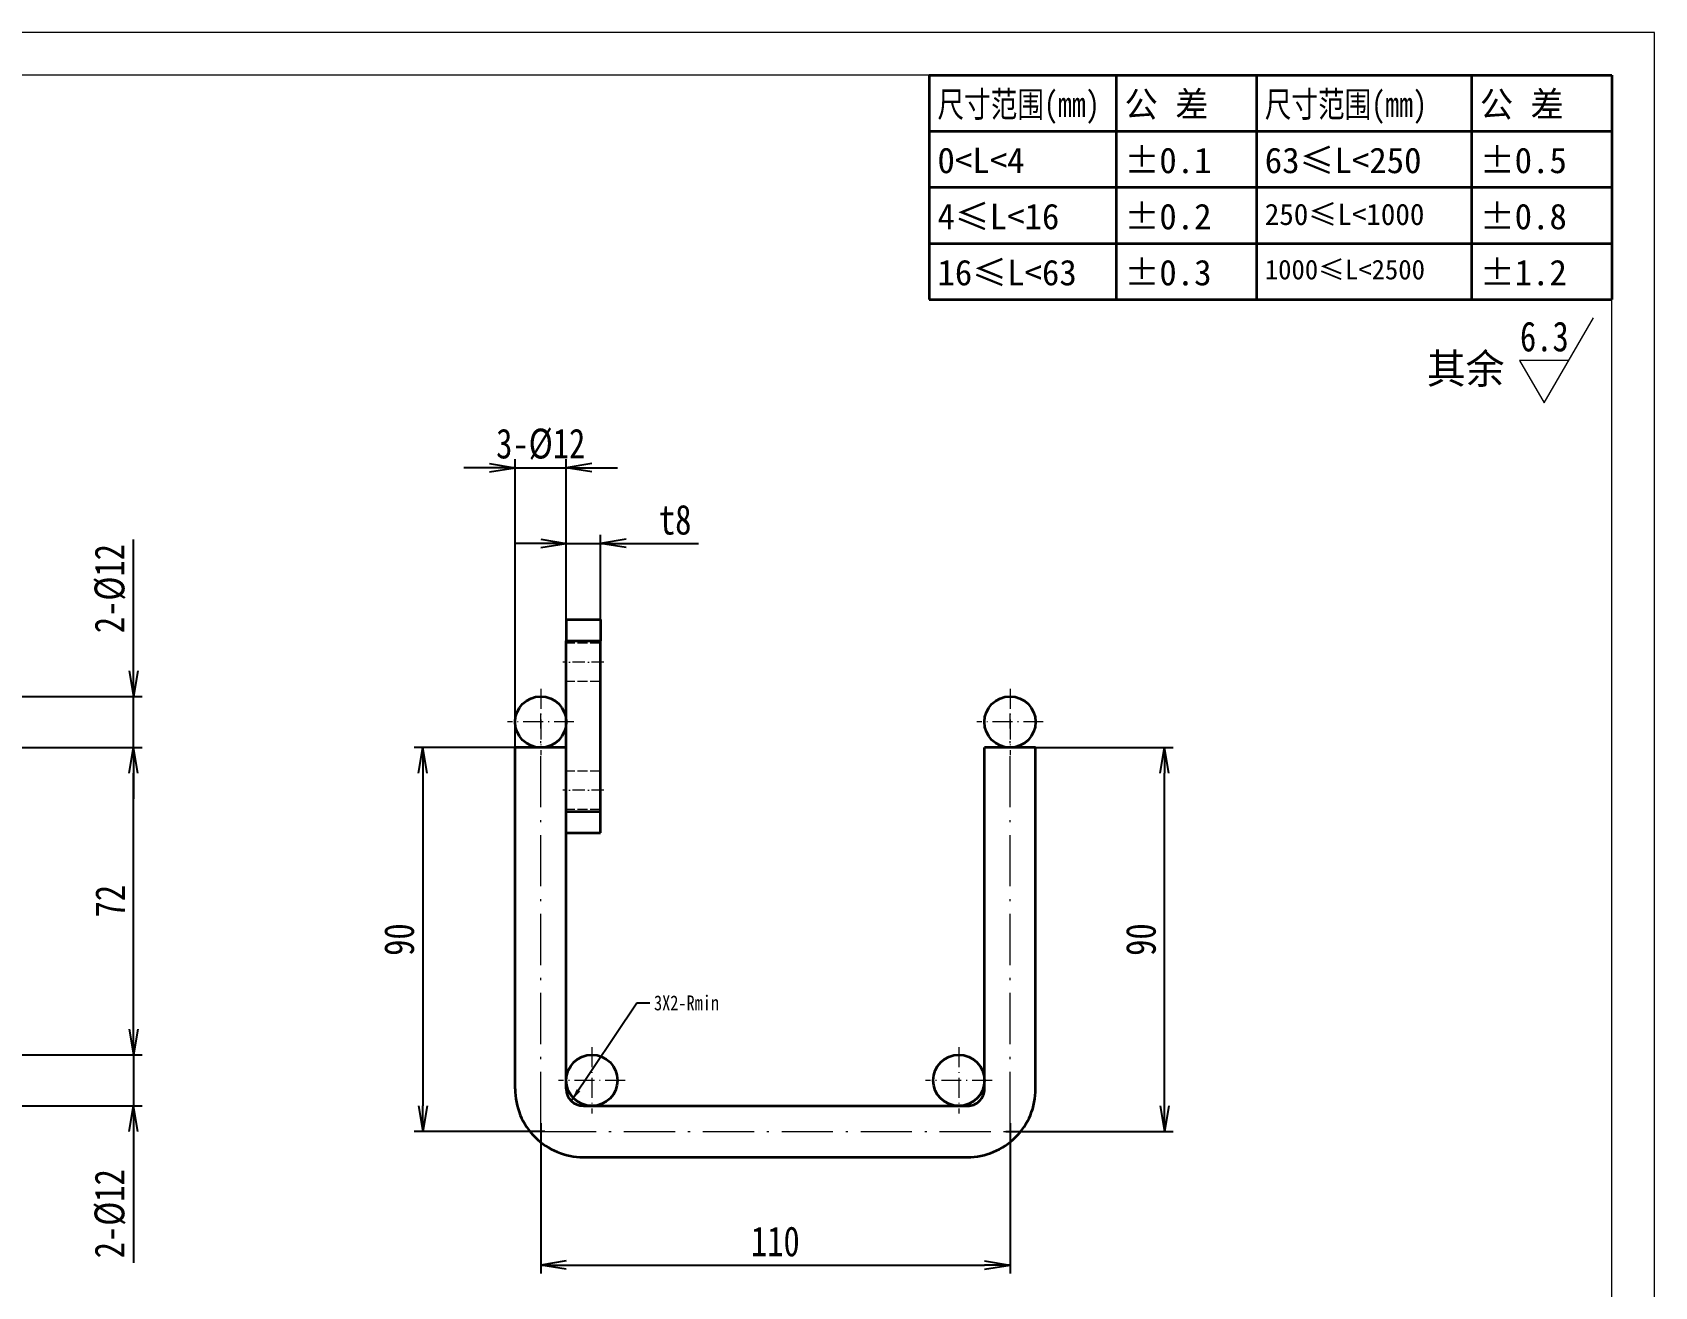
# Model space of a CAD drawing. Header units: millimetres. Extents: x -15766 to 80009, y -9701 to 15159.
# Drawn here: x -11981.9 to -11601.7, y 11434.2 to 11728.1 of the extents above; entities that cross this region are included whole.
import ezdxf
from ezdxf.enums import TextEntityAlignment as Align

# ---------------------------------------------------------------- set-up
doc = ezdxf.new("R2010")
doc.units = ezdxf.units.MM
for name, pattern in [('CENTER-HOKUTO_1', [16, 13, -1, 1, -1]), ('DASHDOT', [18.5, 12, -3, 0.5, -3]), ('DASHED', [15, 12, -3]), ('HIDDEN-HOKUTO_1', [2, 1, -1])]:
    doc.linetypes.add(name, pattern=pattern)
doc.layers.get('DEFPOINTS').update_dxf_attribs({"lineweight": 18})
for name, color, linetype, lineweight in [('AM_7', 2, 'CENTER-HOKUTO_1', 18), ('AM_HID', 1, 'HIDDEN-HOKUTO_1', 18), ('AM_VIS', 7, 'Continuous', 18), ('CDRAFT0', 7, 'Continuous', 18), ('DIM', 253, 'Continuous', 20), ('title_frame', 7, 'Continuous', 18), ('word_dim', 9, 'Continuous', 18), ('尺寸线层', 3, 'Continuous', 18), ('粗实线层', 7, 'Continuous', 35), ('粗实线层_1', 7, 'Continuous', 15)]:
    doc.layers.add(name, color=color, linetype=linetype, lineweight=lineweight)
doc.styles.add('DIM', font='', dxfattribs={"width": 0.8})
doc.styles.get('DIM').set_extended_font_data('NSimSun')
doc.dimstyles.new('1-1', dxfattribs={"dimtxt": 3.5, "dimasz": 3, "dimexe": 1, "dimexo": 0, "dimgap": 1, "dimtad": 1, "dimdsep": 46, "dimtxsty": 'DIM', "dimblk": '_CAXARROW', "dimcen": 0, "dimdle": 6, "dimclrd": 256, "dimclre": 256, "dimclrt": 3, "dimazin": 2, "dimtfac": 0.707107, "dimtmove": 0, "dimatfit": 3, "dimfxl": 0, "dimfrac": 2, "dimtolj": 1, "dimarcsym": 0})
doc.dimstyles.new('1-2', dxfattribs={"dimscale": 2, "dimtxt": 3.5, "dimasz": 3, "dimexe": 1, "dimexo": 0, "dimgap": 1, "dimtad": 1, "dimdsep": 46, "dimtxsty": 'DIM', "dimblk": 'OPEN', "dimcen": 0, "dimdle": 6, "dimclrd": 256, "dimclre": 256, "dimclrt": 3, "dimazin": 2, "dimtfac": 0.707107, "dimtmove": 0, "dimatfit": 3, "dimfxl": 0, "dimfrac": 2, "dimtolj": 1, "dimarcsym": 0})

# ---------------------------------------------------------------- blocks, each defined once
blk = doc.blocks.new('*X3')
at = {"layer": 'CDRAFT0'}
for p, q in [((420, 297), (0, 297)), ((420, 0), (420, 297))]:
    blk.add_line(p, q, dxfattribs=at)
at = {"layer": '粗实线层_1'}
for p, q in [((415, 292), (25, 292)), ((415, 5), (415, 292))]:
    blk.add_line(p, q, dxfattribs=at)
blk = doc.blocks.new('自由公差_1')
at = {"layer": '粗实线层'}
for p, q in [((-80, 0), (0, 0)), ((-80, 0), (-80, -26.3)), ((-58.08, 0), (-58.08, -26.3)), ((-41.64, 0), (-41.64, -26.3)), ((-16.44, 0), (-16.44, -26.3)), ((0, 0), (0, -26.3)), ((-80, -6.58), (0, -6.58)), ((-80, -13.15), (0, -13.15)), ((-80, -19.73), (0, -19.73)), ((-80, -26.3), (0, -26.3))]:
    blk.add_line(p, q, dxfattribs=at)
at = {"layer": '尺寸线层', "linetype": 'Continuous', "attachment_point": 1, "line_spacing_factor": 0.9}
for s, insert, char_height, width in [('{\\W0.8;尺寸范围(mm)}', (-79.04, -1.92), 3, 22.6032), ('公 差', (-57.12, -1.92), 3, 22.6032), ('{\\W0.8;尺寸范围(mm)}', (-40.68, -1.92), 3, 22.6032), ('公 差', (-15.48, -1.92), 3, 22.6032), ('0<L<4', (-79.04, -8.49), 3, 22.6032), ('%%P0.1', (-57.12, -8.49), 3, 12.7119), ('63≤L<250', (-40.68, -8.49), 3, 22.6032), ('%%P0.5', (-15.48, -8.49), 3, 12.5771), ('4≤L<16', (-79.04, -15.07), 3, 22.6032), ('%%P0.2', (-57.12, -15.07), 3, 12.4769), ('250≤L<1000', (-40.68, -15.07), 2.5, 22.6032), ('%%P0.8', (-15.48, -15.07), 3, 13.0759), ('16≤L<63', (-79.04, -21.64), 3, 22.6032), ('%%P0.3', (-57.12, -21.64), 3, 12.7119), ('1000≤L<2500', (-40.68, -21.64), 2.3, 22.6032), ('%%P1.2', (-15.48, -21.64), 3, 12.8764)]:
    blk.add_mtext(s, dxfattribs=dict(at, insert=insert, char_height=char_height, width=width))
blk = doc.blocks.new('_OPEN')
at = {"color": 0, "linetype": 'ByBlock', "lineweight": -2}
for p, q in [((-1, 0.166667), (0, 0)), ((-1, -0.166667), (0, 0)), ((0, 0), (-1, 0))]:
    blk.add_line(p, q, dxfattribs=at)
blk = doc.blocks.new('*D556')
at = {"layer": 'DEFPOINTS', "color": 0, "transparency": 16777216}
for p in [(-11993.31, 11572.48), (-11958.23, 11572.48), (-11993.31, 11560.48)]:
    blk.add_point(p, dxfattribs=at)
at = {"layer": 'word_dim', "linetype": 'Continuous', "lineweight": -2, "transparency": 16777216}
for p, q in [((-11958.23, 11578.48), (-11958.23, 11609.25)), ((-11993.31, 11572.48), (-11956.23, 11572.48)), ((-11958.23, 11560.48), (-11958.23, 11572.48)), ((-11993.31, 11560.48), (-11956.23, 11560.48)), ((-11958.23, 11554.48), (-11958.23, 11548.48))]:
    blk.add_line(p, q, dxfattribs=at)
at = {"layer": 'word_dim', "lineweight": -2, "transparency": 16777216, "xscale": 6, "yscale": 6, "zscale": 6}
for p, rotation in [((-11958.23, 11572.48), 270), ((-11958.23, 11560.48), 90)]:
    blk.add_blockref('_OPEN', p, dxfattribs=dict(at, rotation=rotation))
at = {"layer": 'word_dim', "color": 3, "transparency": 16777216, "insert": (-11963.73, 11597.74), "char_height": 7, "attachment_point": 5, "rotation": 90, "style": 'DIM'}
blk.add_mtext('\\A1;2-%%c12', dxfattribs=at)
blk = doc.blocks.new('*D557')
at = {"layer": 'DEFPOINTS', "color": 0, "transparency": 16777216}
for p in [(-11993.31, 11488.48), (-11958.23, 11488.48), (-11993.31, 11476.48)]:
    blk.add_point(p, dxfattribs=at)
at = {"layer": 'word_dim', "linetype": 'Continuous', "lineweight": -2, "transparency": 16777216}
for p, q in [((-11958.23, 11494.48), (-11958.23, 11500.48)), ((-11993.31, 11488.48), (-11956.23, 11488.48)), ((-11958.23, 11488.48), (-11958.23, 11476.48)), ((-11993.31, 11476.48), (-11956.23, 11476.48)), ((-11958.23, 11470.48), (-11958.23, 11439.71))]:
    blk.add_line(p, q, dxfattribs=at)
at = {"layer": 'word_dim', "lineweight": -2, "transparency": 16777216, "xscale": 6, "yscale": 6, "zscale": 6}
for p, rotation in [((-11958.23, 11488.48), 270), ((-11958.23, 11476.48), 90)]:
    blk.add_blockref('_OPEN', p, dxfattribs=dict(at, rotation=rotation))
at = {"layer": 'word_dim', "color": 3, "transparency": 16777216, "insert": (-11963.73, 11451.22), "char_height": 7, "attachment_point": 5, "rotation": 90, "style": 'DIM'}
blk.add_mtext('\\A1;2-%%c12', dxfattribs=at)
blk = doc.blocks.new('*D438')
at = {"layer": 'DEFPOINTS', "color": 0, "transparency": 16777216}
for p in [(-11993.31, 11560.48), (-11958.23, 11560.48), (-11993.31, 11488.48)]:
    blk.add_point(p, dxfattribs=at)
at = {"layer": 'word_dim', "linetype": 'Continuous', "lineweight": -2, "transparency": 16777216}
for p, q in [((-11993.31, 11560.48), (-11956.23, 11560.48)), ((-11958.23, 11494.48), (-11958.23, 11554.48)), ((-11993.31, 11488.48), (-11956.23, 11488.48))]:
    blk.add_line(p, q, dxfattribs=at)
at = {"layer": 'word_dim', "lineweight": -2, "transparency": 16777216, "xscale": 6, "yscale": 6, "zscale": 6}
for p, rotation in [((-11958.23, 11560.48), 90), ((-11958.23, 11488.48), 270)]:
    blk.add_blockref('_OPEN', p, dxfattribs=dict(at, rotation=rotation))
at = {"layer": 'word_dim', "color": 3, "transparency": 16777216, "insert": (-11963.73, 11524.48), "char_height": 7, "attachment_point": 5, "rotation": 90, "style": 'DIM'}
blk.add_mtext('\\A1;72', dxfattribs=at)
blk = doc.blocks.new('*D559')
at = {"layer": 'DEFPOINTS', "color": 0, "transparency": 16777216}
for p in [(-11868.8, 11560.48), (-11890.45, 11470.48), (-11861.8, 11470.48)]:
    blk.add_point(p, dxfattribs=at)
at = {"layer": 'word_dim', "linetype": 'Continuous', "lineweight": -2, "transparency": 16777216}
for p, q in [((-11868.8, 11560.48), (-11892.45, 11560.48)), ((-11890.45, 11554.48), (-11890.45, 11476.48)), ((-11861.8, 11470.48), (-11892.45, 11470.48))]:
    blk.add_line(p, q, dxfattribs=at)
at = {"layer": 'word_dim', "lineweight": -2, "transparency": 16777216, "xscale": 6, "yscale": 6, "zscale": 6}
for p, rotation in [((-11890.45, 11560.48), 90), ((-11890.45, 11470.48), 270)]:
    blk.add_blockref('_OPEN', p, dxfattribs=dict(at, rotation=rotation))
at = {"layer": 'word_dim', "color": 3, "transparency": 16777216, "insert": (-11895.95, 11515.48), "char_height": 7, "attachment_point": 5, "rotation": 90, "style": 'DIM'}
blk.add_mtext('\\A1;90', dxfattribs=at)
blk = doc.blocks.new('*D560')
at = {"layer": 'DEFPOINTS', "color": 0, "transparency": 16777216}
for p in [(-11862.8, 11472.48), (-11752.8, 11472.48), (-11752.8, 11439.2)]:
    blk.add_point(p, dxfattribs=at)
at = {"layer": 'word_dim', "linetype": 'Continuous', "lineweight": -2, "transparency": 16777216}
for p, q in [((-11862.8, 11472.48), (-11862.8, 11437.2)), ((-11752.8, 11472.48), (-11752.8, 11437.2)), ((-11856.8, 11439.2), (-11758.8, 11439.2))]:
    blk.add_line(p, q, dxfattribs=at)
at = {"layer": 'word_dim', "lineweight": -2, "transparency": 16777216, "xscale": 6, "yscale": 6, "zscale": 6, "rotation": 180}
blk.add_blockref('_OPEN', (-11862.8, 11439.2), dxfattribs=at)
at = {"layer": 'word_dim', "lineweight": -2, "transparency": 16777216, "xscale": 6, "yscale": 6, "zscale": 6}
blk.add_blockref('_OPEN', (-11752.8, 11439.2), dxfattribs=at)
at = {"layer": 'word_dim', "color": 3, "transparency": 16777216, "insert": (-11807.8, 11444.7), "char_height": 7, "attachment_point": 5, "style": 'DIM'}
blk.add_mtext('\\A1;110', dxfattribs=at)
blk = doc.blocks.new('*D561')
at = {"layer": 'DEFPOINTS', "color": 0, "transparency": 16777216}
for p in [(-11746.8, 11560.48), (-11716.59, 11560.48), (-11753.8, 11470.48)]:
    blk.add_point(p, dxfattribs=at)
at = {"layer": 'word_dim', "linetype": 'Continuous', "lineweight": -2, "transparency": 16777216}
for p, q in [((-11746.8, 11560.48), (-11714.59, 11560.48)), ((-11716.59, 11476.48), (-11716.59, 11554.48)), ((-11753.8, 11470.48), (-11714.59, 11470.48))]:
    blk.add_line(p, q, dxfattribs=at)
at = {"layer": 'word_dim', "lineweight": -2, "transparency": 16777216, "xscale": 6, "yscale": 6, "zscale": 6}
for p, rotation in [((-11716.59, 11560.48), 90), ((-11716.59, 11470.48), 270)]:
    blk.add_blockref('_OPEN', p, dxfattribs=dict(at, rotation=rotation))
at = {"layer": 'word_dim', "color": 3, "transparency": 16777216, "insert": (-11722.09, 11515.48), "char_height": 7, "attachment_point": 5, "rotation": 90, "style": 'DIM'}
blk.add_mtext('\\A1;90', dxfattribs=at)
blk = doc.blocks.new('*D562')
at = {"layer": 'DEFPOINTS', "color": 0, "transparency": 16777216}
for p in [(-11848.8, 11608.35), (-11856.8, 11590.48), (-11848.8, 11590.48)]:
    blk.add_point(p, dxfattribs=at)
at = {"layer": 'word_dim', "linetype": 'Continuous', "lineweight": -2, "transparency": 16777216}
for p, q in [((-11862.8, 11608.35), (-11868.8, 11608.35)), ((-11856.8, 11590.48), (-11856.8, 11610.35)), ((-11856.8, 11608.35), (-11848.8, 11608.35)), ((-11848.8, 11590.48), (-11848.8, 11610.35)), ((-11842.8, 11608.35), (-11825.78, 11608.35))]:
    blk.add_line(p, q, dxfattribs=at)
at = {"layer": 'word_dim', "lineweight": -2, "transparency": 16777216, "xscale": 6, "yscale": 6, "zscale": 6}
blk.add_blockref('_OPEN', (-11856.8, 11608.35), dxfattribs=at)
at = {"layer": 'word_dim', "lineweight": -2, "transparency": 16777216, "xscale": 6, "yscale": 6, "zscale": 6, "rotation": 180}
blk.add_blockref('_OPEN', (-11848.8, 11608.35), dxfattribs=at)
at = {"layer": 'word_dim', "color": 3, "transparency": 16777216, "insert": (-11831.28, 11613.85), "char_height": 7, "attachment_point": 5, "style": 'DIM'}
blk.add_mtext('\\A1;t8', dxfattribs=at)
blk = doc.blocks.new('*D440')
at = {"layer": 'DEFPOINTS', "color": 0, "transparency": 16777216}
for p in [(-11856.8, 11626.09), (-11856.8, 11590.48), (-11868.8, 11560.48)]:
    blk.add_point(p, dxfattribs=at)
at = {"layer": 'word_dim', "linetype": 'Continuous', "lineweight": -2, "transparency": 16777216}
for p, q in [((-11868.8, 11560.48), (-11868.8, 11628.09)), ((-11856.8, 11590.48), (-11856.8, 11628.09)), ((-11874.8, 11626.09), (-11880.8, 11626.09)), ((-11868.8, 11626.09), (-11856.8, 11626.09)), ((-11850.8, 11626.09), (-11844.8, 11626.09))]:
    blk.add_line(p, q, dxfattribs=at)
at = {"layer": 'word_dim', "lineweight": -2, "transparency": 16777216, "xscale": 6, "yscale": 6, "zscale": 6}
blk.add_blockref('_OPEN', (-11868.8, 11626.09), dxfattribs=at)
at = {"layer": 'word_dim', "lineweight": -2, "transparency": 16777216, "xscale": 6, "yscale": 6, "zscale": 6, "rotation": 180}
blk.add_blockref('_OPEN', (-11856.8, 11626.09), dxfattribs=at)
at = {"layer": 'word_dim', "color": 3, "transparency": 16777216, "insert": (-11862.8, 11631.59), "char_height": 7, "attachment_point": 5, "style": 'DIM'}
blk.add_mtext('\\A1;3-%%c12', dxfattribs=at)
blk = doc.blocks.new('_CAXARROW')
blk.add_hatch(color=0).paths.add_polyline_path([(0, 0), (-1, 0.125), (-1, -0.125)], flags=0)

msp = doc.modelspace()

# ---------------------------------------------------------------- linework, layer by layer
at = {"layer": 'AM_7', "linetype": 'DASHDOT', "lineweight": 13, "ltscale": 0.240015}
for p, q in [((-11847.99726, 11580.47994), (-11857.59785, 11580.47994)), ((-11847.99726, 11550.47994), (-11857.59785, 11550.47994))]:
    msp.add_line(p, q, dxfattribs=at)
at = {"layer": 'AM_7', "linetype": 'DASHDOT', "lineweight": 13, "ltscale": 0.389999}
for p, q in [((-11862.79707, 11574.27993), (-11862.79707, 11558.67996)), ((-11752.79707, 11574.27993), (-11752.79707, 11558.67996)), ((-11850.79707, 11490.27993), (-11850.79707, 11474.67996)), ((-11764.79707, 11490.27993), (-11764.79707, 11474.67996))]:
    msp.add_line(p, q, dxfattribs=at)
at = {"layer": 'AM_7', "linetype": 'DASHDOT', "lineweight": 13, "ltscale": 0.38999}
for p, q in [((-11854.99726, 11566.47994), (-11870.59687, 11566.47994)), ((-11744.99726, 11566.47994), (-11760.59687, 11566.47994)), ((-11842.99726, 11482.47994), (-11858.59687, 11482.47994)), ((-11756.99726, 11482.47994), (-11772.59687, 11482.47994))]:
    msp.add_line(p, q, dxfattribs=at)
at = {"layer": 'AM_7', "linetype": 'DASHDOT', "lineweight": 13}
for p, q in [((-11862.79707, 11472.47994), (-11862.79707, 11568.47994)), ((-11752.79707, 11472.47994), (-11752.79707, 11568.47994)), ((-11861.79707, 11470.47994), (-11753.79707, 11470.47994))]:
    msp.add_line(p, q, dxfattribs=at)
at = {"layer": 'AM_HID', "linetype": 'DASHED', "lineweight": 13, "ltscale": 0.2}
for p, q in [((-11856.79707, 11585.47994), (-11848.79707, 11585.47994)), ((-11848.79707, 11584.97994), (-11856.79707, 11584.97994)), ((-11848.79707, 11575.97994), (-11856.79707, 11575.97994)), ((-11848.79707, 11554.97994), (-11856.79707, 11554.97994)), ((-11848.79707, 11545.97994), (-11856.79707, 11545.97994)), ((-11856.79707, 11545.47994), (-11848.79707, 11545.47994))]:
    msp.add_line(p, q, dxfattribs=at)
at = {"layer": 'AM_HID', "linetype": 'DASHED', "lineweight": 13}
for p, q in [((-11856.79707, 11482.47994), (-11856.79707, 11560.47994)), ((-11856.79707, 11482.47994), (-11856.79707, 11560.47994)), ((-11746.79707, 11480.47994), (-11746.79707, 11560.47994)), ((-11746.79707, 11480.47994), (-11746.79707, 11560.47994)), ((-11850.79707, 11476.47994), (-11764.79707, 11476.47994)), ((-11850.79707, 11476.47994), (-11764.79707, 11476.47994))]:
    msp.add_line(p, q, dxfattribs=at)
at = {"layer": 'AM_HID', "linetype": 'DASHED', "lineweight": 13, "ltscale": 0.05}
for p, q in [((-11856.79707, 11480.47994), (-11856.79707, 11482.47994)), ((-11856.79707, 11480.47994), (-11856.79707, 11482.47994)), ((-11852.79707, 11476.47994), (-11850.79707, 11476.47994)), ((-11852.79707, 11476.47994), (-11850.79707, 11476.47994)), ((-11764.79707, 11476.47994), (-11762.79707, 11476.47994)), ((-11764.79707, 11476.47994), (-11762.79707, 11476.47994))]:
    msp.add_line(p, q, dxfattribs=at)
at = {"layer": 'AM_HID', "linetype": 'DASHED', "lineweight": 13, "ltscale": 0.001079}
msp.add_line((-11758.79707, 11482.47994), (-11758.79707, 11482.5231), dxfattribs=at)
at = {"layer": 'AM_HID', "linetype": 'DASHED', "lineweight": 13, "ltscale": 0.000772095}
msp.add_line((-11758.79707, 11482.47994), (-11758.79707, 11482.51083), dxfattribs=at)
at = {"layer": 'AM_HID', "linetype": 'DASHED', "lineweight": 13, "ltscale": 0.001071}
msp.add_line((-11758.79707, 11482.4371), (-11758.79707, 11482.47994), dxfattribs=at)
at = {"layer": 'AM_HID', "linetype": 'DASHED', "lineweight": 13, "ltscale": 0.00076828}
msp.add_line((-11758.79707, 11482.44921), (-11758.79707, 11482.47994), dxfattribs=at)
at = {"layer": 'AM_HID', "linetype": 'DASHED', "lineweight": 13}
for centre, radius, start, end in [((-11852.79707, 11480.47994), 4, 180.000005, 269.9999975), ((-11852.79707, 11480.47994), 4, 180.000005, 269.9999975), ((-11762.79707, 11480.47994), 16, 269.9999975, 0), ((-11762.79707, 11480.47994), 16, 269.9999975, 0)]:
    msp.add_arc(centre, radius, start, end, dxfattribs=at)
at = {"layer": 'AM_VIS', "lineweight": 35, "ltscale": 0.125}
for p, q in [((-11856.79707, 11590.47994), (-11856.79707, 11585.47994)), ((-11848.79707, 11590.47994), (-11848.79707, 11585.47994)), ((-11856.79707, 11540.47994), (-11856.79707, 11545.47994)), ((-11848.79707, 11540.47994), (-11848.79707, 11545.47994))]:
    msp.add_line(p, q, dxfattribs=at)
at = {"layer": 'AM_VIS', "lineweight": 35, "ltscale": 0.2}
for p, q in [((-11856.79707, 11590.47994), (-11848.79707, 11590.47994)), ((-11856.79707, 11585.47994), (-11848.79707, 11585.47994)), ((-11856.79707, 11545.47994), (-11848.79707, 11545.47994)), ((-11856.79707, 11540.47994), (-11848.79707, 11540.47994))]:
    msp.add_line(p, q, dxfattribs=at)
at = {"layer": 'AM_VIS', "lineweight": 35}
for p, q in [((-11856.79707, 11545.47994), (-11856.79707, 11585.47994)), ((-11848.79707, 11545.47994), (-11848.79707, 11585.47994)), ((-11868.79707, 11480.47994), (-11868.79707, 11560.47994)), ((-11868.79707, 11480.47994), (-11868.79707, 11560.47994)), ((-11868.79707, 11480.47994), (-11868.79707, 11560.47994)), ((-11856.79707, 11482.47994), (-11856.79707, 11560.47994)), ((-11758.79707, 11482.5231), (-11758.79707, 11560.47994)), ((-11758.79707, 11482.51083), (-11758.79707, 11560.47994)), ((-11758.79707, 11482.47994), (-11758.79707, 11560.47994)), ((-11746.79707, 11480.47994), (-11746.79707, 11560.47994)), ((-11850.79707, 11476.47994), (-11764.79707, 11476.47994)), ((-11852.79707, 11464.47994), (-11762.79707, 11464.47994)), ((-11852.79707, 11464.47994), (-11762.79707, 11464.47994)), ((-11852.79707, 11464.47994), (-11762.79707, 11464.47994))]:
    msp.add_line(p, q, dxfattribs=at)
at = {"layer": 'AM_VIS', "lineweight": 35, "ltscale": 0.15}
for p, q in [((-11862.79707, 11560.47994), (-11868.79707, 11560.47994)), ((-11856.79707, 11560.47994), (-11862.79707, 11560.47994)), ((-11752.79707, 11560.47994), (-11758.79707, 11560.47994)), ((-11746.79707, 11560.47994), (-11752.79707, 11560.47994))]:
    msp.add_line(p, q, dxfattribs=at)
at = {"layer": 'AM_VIS', "lineweight": 35, "ltscale": 0.05}
for p, q in [((-11856.79707, 11480.47994), (-11856.79707, 11482.47994)), ((-11758.79707, 11480.47994), (-11758.79707, 11482.47994)), ((-11852.79707, 11476.47994), (-11850.79707, 11476.47994)), ((-11764.79707, 11476.47994), (-11762.79707, 11476.47994))]:
    msp.add_line(p, q, dxfattribs=at)
at = {"layer": 'AM_VIS', "lineweight": 35, "ltscale": 0.049232}
msp.add_line((-11758.79707, 11480.47994), (-11758.79707, 11482.44921), dxfattribs=at)
at = {"layer": 'AM_VIS', "lineweight": 35, "ltscale": 0.048929}
msp.add_line((-11758.79707, 11480.47994), (-11758.79707, 11482.4371), dxfattribs=at)
at = {"layer": 'AM_VIS', "lineweight": 35}
for centre in [(-11862.79707, 11566.47994), (-11752.79707, 11566.47994), (-11850.79707, 11482.47994), (-11764.79707, 11482.47994)]:
    msp.add_circle(centre, 6, dxfattribs=at)
for centre, radius, start, end in [((-11852.79707, 11480.47994), 16, 179.999995, 269.9999975), ((-11852.79707, 11480.47994), 16, 179.999995, 269.9999975), ((-11852.79707, 11480.47994), 16, 179.999995, 269.9999975), ((-11852.79707, 11480.47994), 4, 180.000005, 269.9999975), ((-11762.79707, 11480.47994), 4, 269.9999975, 0), ((-11762.79707, 11480.47994), 4, 269.9999975, 0), ((-11762.79707, 11480.47994), 4, 269.9999975, 0), ((-11762.79707, 11480.47994), 16, 269.9999975, 0)]:
    msp.add_arc(centre, radius, start, end, dxfattribs=at)
at = {"layer": 'DIM'}
for p, q in [((-11627.6162, 11641.24925), (-11616.06919, 11661.24925)), ((-11621.84269, 11651.24925), (-11633.3897, 11651.24925)), ((-11633.3897, 11651.24925), (-11627.6162, 11641.24925))]:
    msp.add_line(p, q, dxfattribs=at)

# ---------------------------------------------------------------- block references
at = {"layer": 'title_frame', "xscale": 2, "yscale": 2, "zscale": 2}
for name, p in [('*X3', (-12441.72643, 11134.10436)), ('自由公差_1', (-11611.72643, 11718.10436))]:
    msp.add_blockref(name, p, dxfattribs=at)

# ---------------------------------------------------------------- texts
at = {"layer": 'DIM', "color": 2, "style": 'DIM', "width": 0.8}
msp.add_attdef('6.3', text='0.0', height=7, dxfattribs=at).set_placement((-11621.84269, 11651.24925), align=Align.BOTTOM_RIGHT)
at = {"layer": 'word_dim', "linetype": 'Continuous', "insert": (-11655.09612, 11652.78097), "char_height": 7, "width": 21.7212079, "attachment_point": 1}
msp.add_mtext('{\\C3;其余}', dxfattribs=at)
at = {"layer": 'word_dim', "color": 3, "insert": (-11836.24386, 11502.39095), "char_height": 3.5, "attachment_point": 1, "style": 'DIM'}
msp.add_mtext('\\A1;3X2-Rmin', dxfattribs=at)

# ---------------------------------------------------------------- dimensions: what is measured, and where the dimension line sits
at = {"layer": 'word_dim'}
dim = msp.add_linear_dim(base=(-11856.79707, 11626.0885), p1=(-11868.79707, 11560.47994), p2=(-11856.79707, 11590.47994), text='3-<>', dimstyle='1-2', override={"dimpost": '%%c<>'}, dxfattribs=at)
dim.commit()
dim.dimension.update_dxf_attribs({"geometry": '*D440', "text_midpoint": (-11862.79707, 11626.0885), "dimtype": 160})
dim = msp.add_linear_dim(base=(-11848.79707, 11608.34678), p1=(-11856.79707, 11590.47994), p2=(-11848.79707, 11590.47994), dimstyle='1-2', override={"dimpost": 't<>'}, dxfattribs=at)
dim.commit()
dim.dimension.update_dxf_attribs({"geometry": '*D562', "text_midpoint": (-11831.27751, 11608.34678), "dimtype": 160})
for base, p1, p2, picture, middle in [((-11958.23497, 11572.47994), (-11993.30942, 11560.47994), (-11993.30942, 11572.47994), '*D556', (-11958.23497, 11597.74251)), ((-11958.23497, 11488.47994), (-11993.30942, 11476.47994), (-11993.30942, 11488.47994), '*D557', (-11958.23497, 11451.21737))]:
    dim = msp.add_linear_dim(base=base, p1=p1, p2=p2, angle=90, text='2-<>', dimstyle='1-2', override={"dimpost": '%%c<>'}, dxfattribs=at)
    dim.commit()
    dim.dimension.update_dxf_attribs({"geometry": picture, "text_midpoint": middle, "dimtype": 160})
for base, p1, p2, picture, middle in [((-11958.23497, 11560.47994), (-11993.30942, 11488.47994), (-11993.30942, 11560.47994), '*D438', (-11963.73497, 11524.47994)), ((-11890.44985, 11470.47994), (-11868.79707, 11560.47994), (-11861.79707, 11470.47994), '*D559', (-11895.94985, 11515.47994)), ((-11716.5886, 11560.47994), (-11753.79707, 11470.47994), (-11746.79707, 11560.47994), '*D561', (-11722.0886, 11515.47994))]:
    dim = msp.add_linear_dim(base=base, p1=p1, p2=p2, angle=90, dimstyle='1-2', dxfattribs=at)
    dim.commit()
    dim.dimension.update_dxf_attribs({"geometry": picture, "text_midpoint": middle})
dim = msp.add_linear_dim(base=(-11752.79707, 11439.19929), p1=(-11862.79707, 11472.47994), p2=(-11752.79707, 11472.47994), dimstyle='1-2', dxfattribs=at)
dim.commit()
dim.dimension.update_dxf_attribs({"geometry": '*D560', "text_midpoint": (-11807.79707, 11444.69929)})

# ---------------------------------------------------------------- leaders
at = {"layer": 'word_dim', "annotation_type": 0, "has_hookline": 1, "hookline_direction": 0, "text_width": 15.6581}
msp.add_leader([(-11855.62549, 11477.65152), (-11840.24386, 11500.64095), (-11837.24386, 11500.64095)], dimstyle='1-1', override={"dimgap": 1, "dimtad": 0}, dxfattribs=at)

doc.saveas('drawing.dxf')
